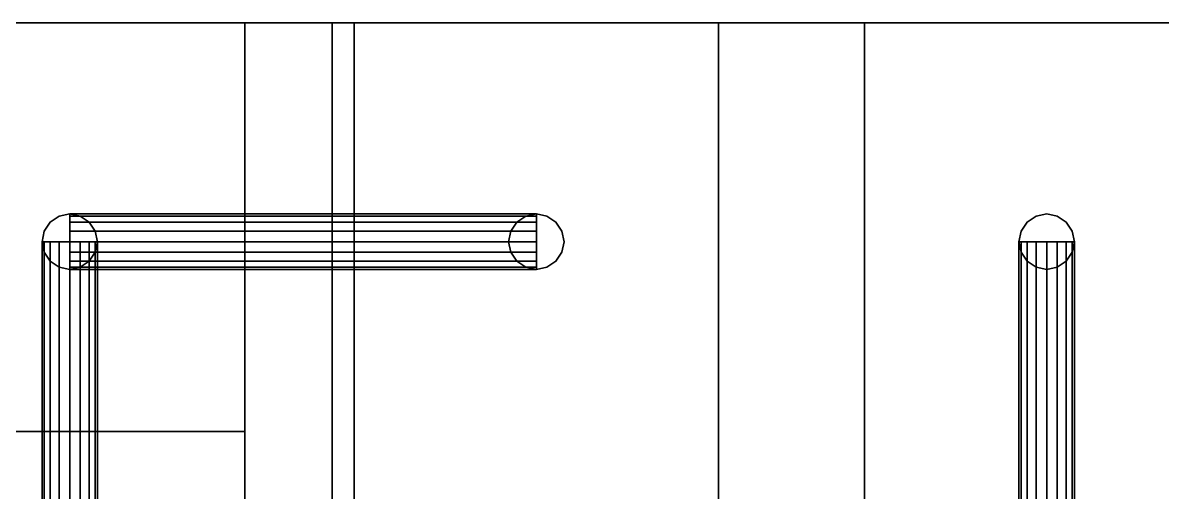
# Model space of a CAD drawing. Header units: millimetres. Extents: x 8500 to 19000, y -3980 to 3980.
# Drawn here: x 13848 to 14629, y 3658 to 3980 of the extents above; entities that cross this region are included whole.
import ezdxf

# ---------------------------------------------------------------- set-up
doc = ezdxf.new("R2010")
doc.units = ezdxf.units.MM
doc.layers.add('EQUIPMENT', color=7, linetype='Continuous')
doc.layers.add('FUEL', color=7, linetype='Continuous')

msp = doc.modelspace()

# ---------------------------------------------------------------- linework, layer by layer
at = {"layer": 'EQUIPMENT'}
for points in [[(8500, -3980, 880), (19000, -3980, 880), (19000, 3980, 880), (8500, 3980, 880)], [(8500, -3980, 900), (8500, 3980, 900), (19000, 3980, 900), (19000, -3980, 900)], [(8500, 3980, 880), (19000, 3980, 880), (19000, 3980, 900), (8500, 3980, 900)], [(14000, 3400, 800), (14060, 3400, 800), (14060, 3980, 800), (14000, 3980, 800)], [(14000, 3400, 2620), (14000, 3980, 2620), (14060, 3980, 2620), (14060, 3400, 2620)], [(14000, 3980, 800), (14060, 3980, 800), (14060, 3980, 2620), (14000, 3980, 2620)], [(14000, 3400, 800), (14000, 3980, 800), (14000, 3980, 2620), (14000, 3400, 2620)], [(14000, 3400, 2780), (14060, 3400, 2780), (14060, 3980, 2780), (14000, 3980, 2780)], [(14000, 3400, 2800), (14000, 3980, 2800), (14060, 3980, 2800), (14060, 3400, 2800)], [(14000, 3980, 2780), (14060, 3980, 2780), (14060, 3980, 2800), (14000, 3980, 2800)], [(14000, 3400, 2780), (14000, 3980, 2780), (14000, 3980, 2800), (14000, 3400, 2800)], [(14060, 3400, 800), (14060, 3400, 2620), (14060, 3980, 2620), (14060, 3980, 800)], [(14060, 3400, 2780), (14060, 3400, 2800), (14060, 3980, 2800), (14060, 3980, 2780)], [(14075, 3480, 900), (14325, 3480, 900), (14325, 3980, 900), (14075, 3980, 900)], [(14075, 3480, 1450), (14075, 3980, 1450), (14325, 3980, 1450), (14325, 3480, 1450)], [(14075, 3980, 900), (14325, 3980, 900), (14325, 3980, 1450), (14075, 3980, 1450)], [(14075, 3480, 900), (14075, 3980, 900), (14075, 3980, 1450), (14075, 3480, 1450)], [(14325, 3480, 900), (14325, 3480, 1450), (14325, 3980, 1450), (14325, 3980, 900)], [(14425, 3480, 900), (14675, 3480, 900), (14675, 3980, 900), (14425, 3980, 900)], [(14425, 3480, 1450), (14425, 3980, 1450), (14675, 3980, 1450), (14675, 3480, 1450)], [(14425, 3980, 900), (14675, 3980, 900), (14675, 3980, 1450), (14425, 3980, 1450)], [(14425, 3480, 900), (14425, 3980, 900), (14425, 3980, 1450), (14425, 3480, 1450)], [(13320, 3300, 900), (14000, 3300, 900), (14000, 3700, 900), (13320, 3700, 900)], [(13320, 3300, 1400), (13320, 3700, 1400), (14000, 3700, 1400), (14000, 3300, 1400)], [(13320, 3700, 900), (14000, 3700, 900), (14000, 3700, 1400), (13320, 3700, 1400)], [(14000, 3300, 900), (14000, 3300, 1400), (14000, 3700, 1400), (14000, 3700, 900)]]:
    msp.add_3dface(points, dxfattribs=at)
at = {"layer": 'FUEL'}
for points in [[(13872.73, 3847.55, 1531), (13866.56, 3843.44, 1531), (13866.56, 3843.44, 2651), (13872.73, 3847.55, 2651)], [(13880, 3849, 1531), (13872.73, 3847.55, 1531), (13872.73, 3847.55, 2651), (13880, 3849, 2651)], [(13887.27, 3847.55, 1531), (13880, 3849, 1531), (13880, 3849, 2651), (13887.27, 3847.55, 2651)], [(13880, 3849, 2651), (13880, 3847.55, 2658.27), (14200, 3847.55, 2658.27), (14200, 3849, 2651)], [(13880, 3847.55, 2643.73), (13880, 3849, 2651), (14200, 3849, 2651), (14200, 3847.55, 2643.73)], [(13880, 3847.55, 2658.27), (13880, 3843.44, 2664.44), (14200, 3843.44, 2664.44), (14200, 3847.55, 2658.27)], [(13880, 3843.44, 2637.56), (13880, 3847.55, 2643.73), (14200, 3847.55, 2643.73), (14200, 3843.44, 2637.56)], [(13893.44, 3843.44, 1531), (13887.27, 3847.55, 1531), (13887.27, 3847.55, 2651), (13893.44, 3843.44, 2651)], [(14192.73, 3847.55, 2651), (14186.56, 3843.44, 2651), (14186.56, 3843.44, 1610), (14192.73, 3847.55, 1610)], [(14192.73, 3847.55, 1610), (14186.56, 3843.44, 1610), (14186.56, 3843.44, 1450), (14192.73, 3847.55, 1450)], [(14200, 3849, 2651), (14192.73, 3847.55, 2651), (14192.73, 3847.55, 1610), (14200, 3849, 1610)], [(14200, 3849, 1610), (14192.73, 3847.55, 1610), (14192.73, 3847.55, 1450), (14200, 3849, 1450)], [(14207.27, 3847.55, 2651), (14200, 3849, 2651), (14200, 3849, 1610), (14207.27, 3847.55, 1610)], [(14207.27, 3847.55, 1610), (14200, 3849, 1610), (14200, 3849, 1450), (14207.27, 3847.55, 1450)], [(14213.44, 3843.44, 2651), (14207.27, 3847.55, 2651), (14207.27, 3847.55, 1610), (14213.44, 3843.44, 1610)], [(14213.44, 3843.44, 1610), (14207.27, 3847.55, 1610), (14207.27, 3847.55, 1450), (14213.44, 3843.44, 1450)], [(14542.73, 3847.55, 2671), (14536.56, 3843.44, 2671), (14536.56, 3843.44, 1610), (14542.73, 3847.55, 1610)], [(14542.73, 3847.55, 1610), (14536.56, 3843.44, 1610), (14536.56, 3843.44, 1450), (14542.73, 3847.55, 1450)], [(14550, 3849, 2671), (14542.73, 3847.55, 2671), (14542.73, 3847.55, 1610), (14550, 3849, 1610)], [(14550, 3849, 1610), (14542.73, 3847.55, 1610), (14542.73, 3847.55, 1450), (14550, 3849, 1450)], [(14557.27, 3847.55, 2671), (14550, 3849, 2671), (14550, 3849, 1610), (14557.27, 3847.55, 1610)], [(14557.27, 3847.55, 1610), (14550, 3849, 1610), (14550, 3849, 1450), (14557.27, 3847.55, 1450)], [(14563.44, 3843.44, 2671), (14557.27, 3847.55, 2671), (14557.27, 3847.55, 1610), (14563.44, 3843.44, 1610)], [(14563.44, 3843.44, 1610), (14557.27, 3847.55, 1610), (14557.27, 3847.55, 1450), (14563.44, 3843.44, 1450)], [(13862.45, 3837.27, 1531), (13861, 3830, 1531), (13861, 3830, 2651), (13862.45, 3837.27, 2651)], [(13866.56, 3843.44, 1531), (13862.45, 3837.27, 1531), (13862.45, 3837.27, 2651), (13866.56, 3843.44, 2651)], [(13880, 3843.44, 2664.44), (13880, 3837.27, 2668.55), (14200, 3837.27, 2668.55), (14200, 3843.44, 2664.44)], [(13880, 3837.27, 2633.45), (13880, 3843.44, 2637.56), (14200, 3843.44, 2637.56), (14200, 3837.27, 2633.45)], [(13880, 3837.27, 2668.55), (13880, 3830, 2670), (14200, 3830, 2670), (14200, 3837.27, 2668.55)], [(13880, 3830, 2632), (13880, 3837.27, 2633.45), (14200, 3837.27, 2633.45), (14200, 3830, 2632)], [(13897.55, 3837.27, 1531), (13893.44, 3843.44, 1531), (13893.44, 3843.44, 2651), (13897.55, 3837.27, 2651)], [(13899, 3830, 1531), (13897.55, 3837.27, 1531), (13897.55, 3837.27, 2651), (13899, 3830, 2651)], [(14182.45, 3837.27, 2651), (14181, 3830, 2651), (14181, 3830, 1610), (14182.45, 3837.27, 1610)], [(14182.45, 3837.27, 1610), (14181, 3830, 1610), (14181, 3830, 1450), (14182.45, 3837.27, 1450)], [(14186.56, 3843.44, 2651), (14182.45, 3837.27, 2651), (14182.45, 3837.27, 1610), (14186.56, 3843.44, 1610)], [(14186.56, 3843.44, 1610), (14182.45, 3837.27, 1610), (14182.45, 3837.27, 1450), (14186.56, 3843.44, 1450)], [(14217.55, 3837.27, 2651), (14213.44, 3843.44, 2651), (14213.44, 3843.44, 1610), (14217.55, 3837.27, 1610)], [(14217.55, 3837.27, 1610), (14213.44, 3843.44, 1610), (14213.44, 3843.44, 1450), (14217.55, 3837.27, 1450)], [(14219, 3830, 2651), (14217.55, 3837.27, 2651), (14217.55, 3837.27, 1610), (14219, 3830, 1610)], [(14219, 3830, 1610), (14217.55, 3837.27, 1610), (14217.55, 3837.27, 1450), (14219, 3830, 1450)], [(14532.45, 3837.27, 2671), (14531, 3830, 2671), (14531, 3830, 1610), (14532.45, 3837.27, 1610)], [(14532.45, 3837.27, 1610), (14531, 3830, 1610), (14531, 3830, 1450), (14532.45, 3837.27, 1450)], [(14536.56, 3843.44, 2671), (14532.45, 3837.27, 2671), (14532.45, 3837.27, 1610), (14536.56, 3843.44, 1610)], [(14536.56, 3843.44, 1610), (14532.45, 3837.27, 1610), (14532.45, 3837.27, 1450), (14536.56, 3843.44, 1450)], [(14567.55, 3837.27, 2671), (14563.44, 3843.44, 2671), (14563.44, 3843.44, 1610), (14567.55, 3837.27, 1610)], [(14567.55, 3837.27, 1610), (14563.44, 3843.44, 1610), (14563.44, 3843.44, 1450), (14567.55, 3837.27, 1450)], [(14569, 3830, 2671), (14567.55, 3837.27, 2671), (14567.55, 3837.27, 1610), (14569, 3830, 1610)], [(14569, 3830, 1610), (14567.55, 3837.27, 1610), (14567.55, 3837.27, 1450), (14569, 3830, 1450)], [(13862.45, 2281, 1538.27), (13861, 2281, 1531), (13861, 3830, 1531), (13862.45, 3830, 1538.27)], [(13861, 2281, 1531), (13862.45, 2281, 1523.73), (13862.45, 3830, 1523.73), (13861, 3830, 1531)], [(13861, 3830, 1531), (13862.45, 3822.73, 1531), (13862.45, 3822.73, 2651), (13861, 3830, 2651)], [(13866.56, 2281, 1544.44), (13862.45, 2281, 1538.27), (13862.45, 3830, 1538.27), (13866.56, 3830, 1544.44)], [(13862.45, 2281, 1523.73), (13866.56, 2281, 1517.56), (13866.56, 3830, 1517.56), (13862.45, 3830, 1523.73)], [(13872.73, 2281, 1548.55), (13866.56, 2281, 1544.44), (13866.56, 3830, 1544.44), (13872.73, 3830, 1548.55)], [(13866.56, 2281, 1517.56), (13872.73, 2281, 1513.45), (13872.73, 3830, 1513.45), (13866.56, 3830, 1517.56)], [(13880, 2281, 1550), (13872.73, 2281, 1548.55), (13872.73, 3830, 1548.55), (13880, 3830, 1550)], [(13872.73, 2281, 1513.45), (13880, 2281, 1512), (13880, 3830, 1512), (13872.73, 3830, 1513.45)], [(13887.27, 2281, 1548.55), (13880, 2281, 1550), (13880, 3830, 1550), (13887.27, 3830, 1548.55)], [(13880, 2281, 1512), (13887.27, 2281, 1513.45), (13887.27, 3830, 1513.45), (13880, 3830, 1512)], [(13880, 3830, 2670), (13880, 3822.73, 2668.55), (14200, 3822.73, 2668.55), (14200, 3830, 2670)], [(13880, 3822.73, 2633.45), (13880, 3830, 2632), (14200, 3830, 2632), (14200, 3822.73, 2633.45)], [(13893.44, 2281, 1544.44), (13887.27, 2281, 1548.55), (13887.27, 3830, 1548.55), (13893.44, 3830, 1544.44)], [(13887.27, 2281, 1513.45), (13893.44, 2281, 1517.56), (13893.44, 3830, 1517.56), (13887.27, 3830, 1513.45)], [(13897.55, 2281, 1538.27), (13893.44, 2281, 1544.44), (13893.44, 3830, 1544.44), (13897.55, 3830, 1538.27)], [(13893.44, 2281, 1517.56), (13897.55, 2281, 1523.73), (13897.55, 3830, 1523.73), (13893.44, 3830, 1517.56)], [(13899, 2281, 1531), (13897.55, 2281, 1538.27), (13897.55, 3830, 1538.27), (13899, 3830, 1531)], [(13897.55, 2281, 1523.73), (13899, 2281, 1531), (13899, 3830, 1531), (13897.55, 3830, 1523.73)], [(13897.55, 3822.73, 1531), (13899, 3830, 1531), (13899, 3830, 2651), (13897.55, 3822.73, 2651)], [(14181, 3830, 2651), (14182.45, 3822.73, 2651), (14182.45, 3822.73, 1610), (14181, 3830, 1610)], [(14181, 3830, 1610), (14182.45, 3822.73, 1610), (14182.45, 3822.73, 1450), (14181, 3830, 1450)], [(14217.55, 3822.73, 2651), (14219, 3830, 2651), (14219, 3830, 1610), (14217.55, 3822.73, 1610)], [(14217.55, 3822.73, 1610), (14219, 3830, 1610), (14219, 3830, 1450), (14217.55, 3822.73, 1450)], [(14532.45, 281, 2678.27), (14531, 281, 2671), (14531, 3830, 2671), (14532.45, 3830, 2678.27)], [(14531, 281, 2671), (14532.45, 281, 2663.73), (14532.45, 3830, 2663.73), (14531, 3830, 2671)], [(14531, 3830, 2671), (14532.45, 3822.73, 2671), (14532.45, 3822.73, 1610), (14531, 3830, 1610)], [(14531, 3830, 1610), (14532.45, 3822.73, 1610), (14532.45, 3822.73, 1450), (14531, 3830, 1450)], [(14536.56, 281, 2684.44), (14532.45, 281, 2678.27), (14532.45, 3830, 2678.27), (14536.56, 3830, 2684.44)], [(14532.45, 281, 2663.73), (14536.56, 281, 2657.56), (14536.56, 3830, 2657.56), (14532.45, 3830, 2663.73)], [(14542.73, 281, 2688.55), (14536.56, 281, 2684.44), (14536.56, 3830, 2684.44), (14542.73, 3830, 2688.55)], [(14536.56, 281, 2657.56), (14542.73, 281, 2653.45), (14542.73, 3830, 2653.45), (14536.56, 3830, 2657.56)], [(14550, 281, 2690), (14542.73, 281, 2688.55), (14542.73, 3830, 2688.55), (14550, 3830, 2690)], [(14542.73, 281, 2653.45), (14550, 281, 2652), (14550, 3830, 2652), (14542.73, 3830, 2653.45)], [(14557.27, 281, 2688.55), (14550, 281, 2690), (14550, 3830, 2690), (14557.27, 3830, 2688.55)], [(14550, 281, 2652), (14557.27, 281, 2653.45), (14557.27, 3830, 2653.45), (14550, 3830, 2652)], [(14563.44, 281, 2684.44), (14557.27, 281, 2688.55), (14557.27, 3830, 2688.55), (14563.44, 3830, 2684.44)], [(14557.27, 281, 2653.45), (14563.44, 281, 2657.56), (14563.44, 3830, 2657.56), (14557.27, 3830, 2653.45)], [(14567.55, 281, 2678.27), (14563.44, 281, 2684.44), (14563.44, 3830, 2684.44), (14567.55, 3830, 2678.27)], [(14563.44, 281, 2657.56), (14567.55, 281, 2663.73), (14567.55, 3830, 2663.73), (14563.44, 3830, 2657.56)], [(14569, 281, 2671), (14567.55, 281, 2678.27), (14567.55, 3830, 2678.27), (14569, 3830, 2671)], [(14567.55, 281, 2663.73), (14569, 281, 2671), (14569, 3830, 2671), (14567.55, 3830, 2663.73)], [(14567.55, 3822.73, 2671), (14569, 3830, 2671), (14569, 3830, 1610), (14567.55, 3822.73, 1610)], [(14567.55, 3822.73, 1610), (14569, 3830, 1610), (14569, 3830, 1450), (14567.55, 3822.73, 1450)], [(13862.45, 3822.73, 1531), (13866.56, 3816.56, 1531), (13866.56, 3816.56, 2651), (13862.45, 3822.73, 2651)], [(13880, 3822.73, 2668.55), (13880, 3816.56, 2664.44), (14200, 3816.56, 2664.44), (14200, 3822.73, 2668.55)], [(13880, 3816.56, 2637.56), (13880, 3822.73, 2633.45), (14200, 3822.73, 2633.45), (14200, 3816.56, 2637.56)], [(13893.44, 3816.56, 1531), (13897.55, 3822.73, 1531), (13897.55, 3822.73, 2651), (13893.44, 3816.56, 2651)], [(14182.45, 3822.73, 2651), (14186.56, 3816.56, 2651), (14186.56, 3816.56, 1610), (14182.45, 3822.73, 1610)], [(14182.45, 3822.73, 1610), (14186.56, 3816.56, 1610), (14186.56, 3816.56, 1450), (14182.45, 3822.73, 1450)], [(14213.44, 3816.56, 2651), (14217.55, 3822.73, 2651), (14217.55, 3822.73, 1610), (14213.44, 3816.56, 1610)], [(14213.44, 3816.56, 1610), (14217.55, 3822.73, 1610), (14217.55, 3822.73, 1450), (14213.44, 3816.56, 1450)], [(14532.45, 3822.73, 2671), (14536.56, 3816.56, 2671), (14536.56, 3816.56, 1610), (14532.45, 3822.73, 1610)], [(14532.45, 3822.73, 1610), (14536.56, 3816.56, 1610), (14536.56, 3816.56, 1450), (14532.45, 3822.73, 1450)], [(14563.44, 3816.56, 2671), (14567.55, 3822.73, 2671), (14567.55, 3822.73, 1610), (14563.44, 3816.56, 1610)], [(14563.44, 3816.56, 1610), (14567.55, 3822.73, 1610), (14567.55, 3822.73, 1450), (14563.44, 3816.56, 1450)], [(13866.56, 3816.56, 1531), (13872.73, 3812.45, 1531), (13872.73, 3812.45, 2651), (13866.56, 3816.56, 2651)], [(13880, 3816.56, 2664.44), (13880, 3812.45, 2658.27), (14200, 3812.45, 2658.27), (14200, 3816.56, 2664.44)], [(13880, 3812.45, 2643.73), (13880, 3816.56, 2637.56), (14200, 3816.56, 2637.56), (14200, 3812.45, 2643.73)], [(13887.27, 3812.45, 1531), (13893.44, 3816.56, 1531), (13893.44, 3816.56, 2651), (13887.27, 3812.45, 2651)], [(14186.56, 3816.56, 2651), (14192.73, 3812.45, 2651), (14192.73, 3812.45, 1610), (14186.56, 3816.56, 1610)], [(14186.56, 3816.56, 1610), (14192.73, 3812.45, 1610), (14192.73, 3812.45, 1450), (14186.56, 3816.56, 1450)], [(14207.27, 3812.45, 2651), (14213.44, 3816.56, 2651), (14213.44, 3816.56, 1610), (14207.27, 3812.45, 1610)], [(14207.27, 3812.45, 1610), (14213.44, 3816.56, 1610), (14213.44, 3816.56, 1450), (14207.27, 3812.45, 1450)], [(14536.56, 3816.56, 2671), (14542.73, 3812.45, 2671), (14542.73, 3812.45, 1610), (14536.56, 3816.56, 1610)], [(14536.56, 3816.56, 1610), (14542.73, 3812.45, 1610), (14542.73, 3812.45, 1450), (14536.56, 3816.56, 1450)], [(14557.27, 3812.45, 2671), (14563.44, 3816.56, 2671), (14563.44, 3816.56, 1610), (14557.27, 3812.45, 1610)], [(14557.27, 3812.45, 1610), (14563.44, 3816.56, 1610), (14563.44, 3816.56, 1450), (14557.27, 3812.45, 1450)], [(13872.73, 3812.45, 1531), (13880, 3811, 1531), (13880, 3811, 2651), (13872.73, 3812.45, 2651)], [(13880, 3811, 1531), (13887.27, 3812.45, 1531), (13887.27, 3812.45, 2651), (13880, 3811, 2651)], [(13880, 3812.45, 2658.27), (13880, 3811, 2651), (14200, 3811, 2651), (14200, 3812.45, 2658.27)], [(13880, 3811, 2651), (13880, 3812.45, 2643.73), (14200, 3812.45, 2643.73), (14200, 3811, 2651)], [(14192.73, 3812.45, 2651), (14200, 3811, 2651), (14200, 3811, 1610), (14192.73, 3812.45, 1610)], [(14192.73, 3812.45, 1610), (14200, 3811, 1610), (14200, 3811, 1450), (14192.73, 3812.45, 1450)], [(14200, 3811, 2651), (14207.27, 3812.45, 2651), (14207.27, 3812.45, 1610), (14200, 3811, 1610)], [(14200, 3811, 1610), (14207.27, 3812.45, 1610), (14207.27, 3812.45, 1450), (14200, 3811, 1450)], [(14542.73, 3812.45, 2671), (14550, 3811, 2671), (14550, 3811, 1610), (14542.73, 3812.45, 1610)], [(14542.73, 3812.45, 1610), (14550, 3811, 1610), (14550, 3811, 1450), (14542.73, 3812.45, 1450)], [(14550, 3811, 2671), (14557.27, 3812.45, 2671), (14557.27, 3812.45, 1610), (14550, 3811, 1610)], [(14550, 3811, 1610), (14557.27, 3812.45, 1610), (14557.27, 3812.45, 1450), (14550, 3811, 1450)]]:
    msp.add_3dface(points, dxfattribs=at)

doc.saveas('drawing.dxf')
